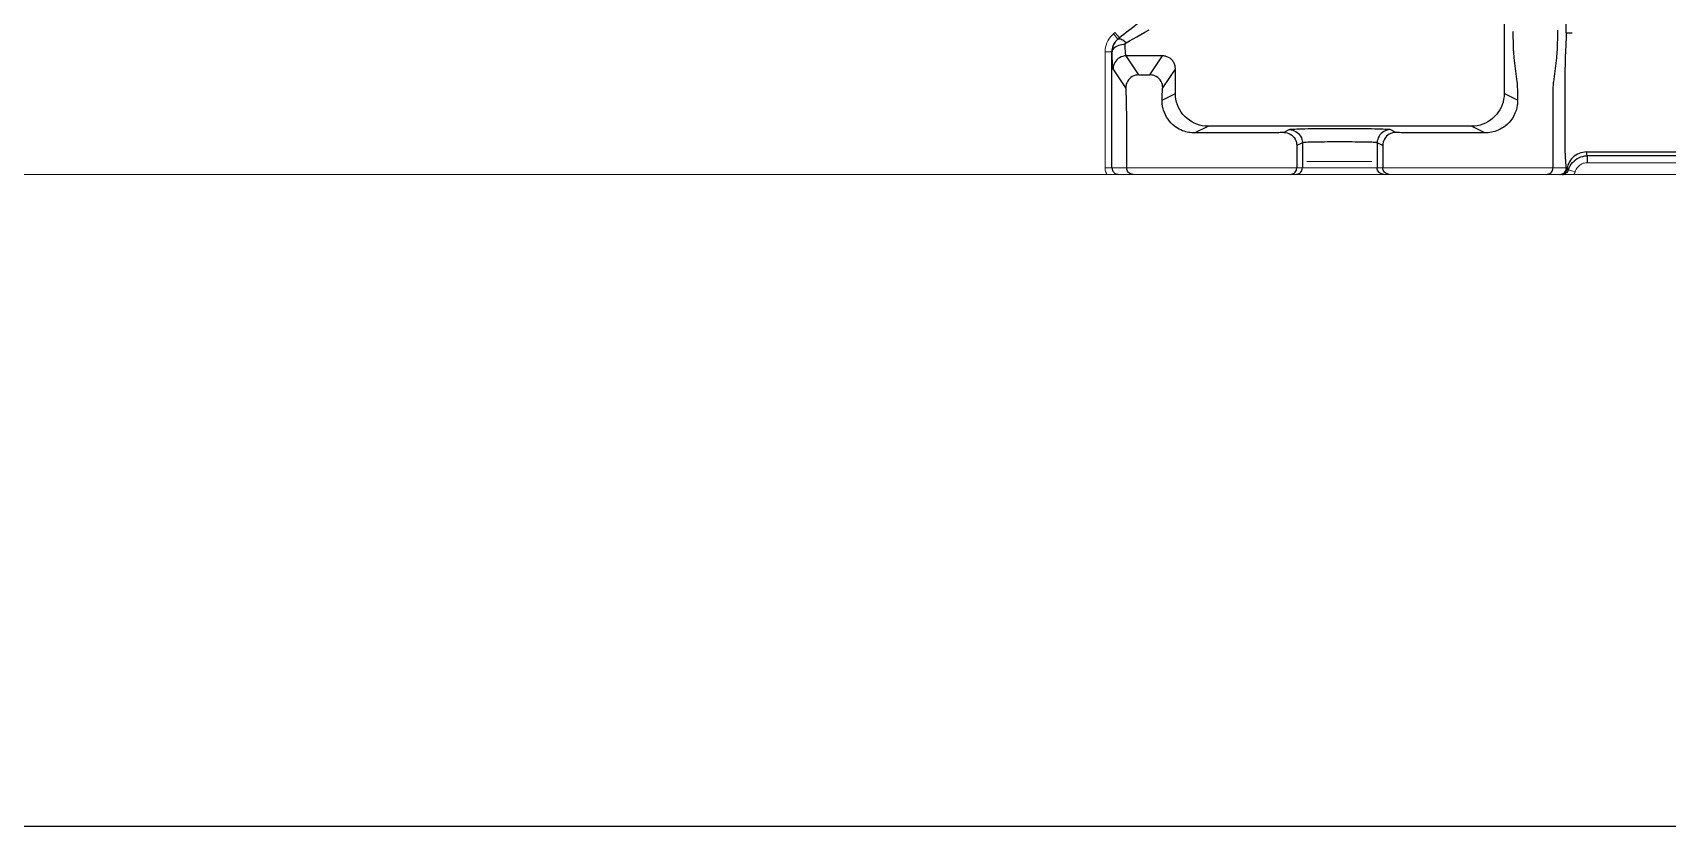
# Model space of a CAD drawing. Header units: millimetres. Extents: x 100 to 940, y 100 to 694.
# Drawn here: x 308.83 to 321.37, y 145.85 to 151.93 of the extents above; entities that cross this region are included whole.
import ezdxf

# ---------------------------------------------------------------- set-up
doc = ezdxf.new("R2010")
doc.units = ezdxf.units.MM
for name, color, linetype, lineweight in [('DTM_CURVE', 7, 'Continuous', 9), ('OUTLINE', 6, 'Continuous', 9), ('PAREDE', 7, 'Continuous', 9)]:
    doc.layers.add(name, color=color, linetype=linetype, lineweight=lineweight)

msp = doc.modelspace()

# ---------------------------------------------------------------- linework, layer by layer
at = {"color": 9, "linetype": 'Continuous'}
for p, q in [((320.115, 154.537), (320.115, 151.466)), ((320.592, 151.932), (320.592, 154.543)), ((317.151, 151.883), (317.163, 151.893)), ((317.151, 151.883), (317.151, 151.884)), ((320.181, 151.942), (320.181, 151.92)), ((320.527, 151.93), (320.527, 151.953)), ((320.591, 151.887), (320.589, 151.858)), ((320.592, 151.907), (320.591, 151.898)), ((320.591, 151.898), (320.591, 151.887)), ((320.592, 151.932), (320.592, 151.929)), ((320.592, 151.929), (320.592, 151.925)), ((320.592, 151.925), (320.592, 151.922)), ((320.592, 151.922), (320.592, 151.918)), ((320.592, 151.918), (320.592, 151.916)), ((320.592, 151.913), (320.592, 151.907)), ((317.106, 151.788), (317.107, 151.787)), ((317.493, 151.756), (317.215, 151.756)), ((317.312, 151.61), (317.215, 151.756)), ((317.396, 151.61), (317.493, 151.756)), ((320.585, 151.774), (320.584, 151.763)), ((320.584, 151.763), (320.584, 151.753)), ((320.584, 151.753), (320.584, 151.743)), ((320.586, 151.797), (320.585, 151.785)), ((320.585, 151.785), (320.585, 151.774)), ((320.587, 151.82), (320.586, 151.809)), ((320.586, 151.809), (320.586, 151.797)), ((320.588, 151.836), (320.587, 151.82)), ((320.589, 151.854), (320.588, 151.836)), ((320.589, 151.858), (320.589, 151.854)), ((317.212, 151.51), (317.115, 151.656)), ((317.496, 151.51), (317.593, 151.655)), ((317.593, 151.466), (317.593, 151.655)), ((320.189, 151.742), (320.213, 151.558)), ((320.584, 151.743), (320.583, 151.733)), ((320.583, 151.733), (320.583, 151.724)), ((320.583, 151.724), (320.583, 151.715)), ((320.583, 151.715), (320.583, 151.706)), ((320.583, 151.706), (320.583, 151.697)), ((320.583, 151.697), (320.583, 151.688)), ((320.583, 151.688), (320.583, 151.678)), ((320.583, 151.678), (320.583, 151.669)), ((320.583, 151.102), (320.583, 151.669)), ((317.312, 151.61), (317.396, 151.61)), ((317.491, 151.415), (317.593, 151.466)), ((320.218, 151.415), (320.115, 151.466)), ((317.219, 150.897), (317.219, 151.311)), ((320.49, 150.897), (320.49, 151.365)), ((317.74, 151.165), (317.843, 151.216)), ((319.865, 151.216), (317.843, 151.216)), ((318.467, 151.19), (318.424, 151.168)), ((319.284, 151.168), (319.241, 151.19)), ((319.968, 151.165), (319.468, 151.165)), ((319.968, 151.165), (319.865, 151.216)), ((318.567, 151.09), (318.524, 151.068)), ((318.524, 151.068), (318.524, 150.897)), ((318.567, 151.09), (318.567, 150.897)), ((319.141, 151.09), (319.141, 150.897)), ((319.184, 151.068), (319.141, 151.09)), ((319.184, 151.068), (319.184, 150.897)), ((320.583, 151.085), (320.583, 151.102)), ((320.583, 151.067), (320.583, 151.085)), ((320.583, 151.054), (320.583, 151.067)), ((320.583, 151.04), (320.583, 151.054)), ((320.584, 151.027), (320.583, 151.04)), ((320.584, 151.013), (320.584, 151.027)), ((320.585, 151.004), (320.584, 151.013)), ((320.585, 150.995), (320.585, 151.004)), ((320.585, 150.985), (320.585, 150.995)), ((320.747, 151.019), (322.686, 151.019)), ((320.751, 150.989), (320.747, 151.019)), ((320.751, 150.989), (320.751, 150.936)), ((319.234, 150.847), (319.225, 150.848)), ((320.548, 150.847), (320.556, 150.848))]:
    msp.add_line(p, q, dxfattribs=at)
at = {"color": 7, "linetype": 'Continuous'}
for p, q in [((317.151, 151.884), (317.163, 151.893)), ((317.106, 150.897), (317.106, 151.788)), ((323.32, 150.989), (320.751, 150.989))]:
    msp.add_line(p, q, dxfattribs=at)
msp.add_line((295.436, 145.847), (335.436, 145.847))
for points in [[(317.332, 152.027), (317.312, 152.01), (317.292, 151.994), (317.273, 151.979), (317.253, 151.964), (317.234, 151.949), (317.215, 151.935), (317.197, 151.921), (317.18, 151.907), (317.163, 151.893)], [(317.151, 151.884), (317.142, 151.875), (317.134, 151.866), (317.127, 151.856), (317.121, 151.846), (317.116, 151.835), (317.112, 151.824), (317.109, 151.812), (317.107, 151.8), (317.106, 151.788)], [(317.106, 150.897), (317.107, 150.891), (317.108, 150.884), (317.11, 150.878), (317.113, 150.872), (317.117, 150.867), (317.121, 150.862), (317.126, 150.857), (317.131, 150.854), (317.137, 150.851), (317.143, 150.849), (317.15, 150.848), (317.156, 150.847)], [(320.561, 150.847), (320.567, 150.847), (320.572, 150.848), (320.578, 150.85), (320.583, 150.852), (320.588, 150.855), (320.592, 150.858), (320.596, 150.861), (320.6, 150.865), (320.603, 150.869), (320.605, 150.873), (320.607, 150.878), (320.609, 150.882)], [(320.609, 150.882), (320.615, 150.898), (320.622, 150.912), (320.63, 150.926), (320.64, 150.938), (320.651, 150.949), (320.662, 150.959), (320.675, 150.968), (320.689, 150.975), (320.704, 150.981), (320.719, 150.985), (320.735, 150.988), (320.751, 150.989)]]:
    msp.add_lwpolyline(points, dxfattribs=at)
at = {"color": 9, "linetype": 'Continuous'}
for points in [[(317.107, 151.787), (317.107, 151.799), (317.109, 151.812), (317.112, 151.823), (317.116, 151.835), (317.121, 151.846), (317.127, 151.856), (317.134, 151.866), (317.142, 151.875), (317.151, 151.883)], [(317.215, 151.856), (317.206, 151.864), (317.198, 151.87), (317.189, 151.876), (317.181, 151.88), (317.174, 151.883), (317.167, 151.885), (317.161, 151.886), (317.156, 151.885), (317.151, 151.883)], [(317.215, 151.856), (317.241, 151.871), (317.269, 151.886), (317.298, 151.903), (317.328, 151.92), (317.359, 151.937), (317.392, 151.955)], [(320.181, 151.92), (320.182, 151.897), (320.182, 151.886), (320.183, 151.875), (320.183, 151.865), (320.183, 151.854), (320.183, 151.844), (320.184, 151.835), (320.184, 151.825), (320.185, 151.816), (320.185, 151.808), (320.185, 151.8), (320.186, 151.792), (320.186, 151.785), (320.186, 151.778), (320.187, 151.772), (320.187, 151.767), (320.188, 151.761), (320.188, 151.757), (320.188, 151.752), (320.189, 151.748), (320.189, 151.745), (320.189, 151.742)], [(320.495, 151.558), (320.519, 151.742), (320.519, 151.745), (320.519, 151.748), (320.52, 151.752), (320.52, 151.756), (320.52, 151.761), (320.521, 151.766), (320.521, 151.772), (320.522, 151.778), (320.522, 151.784), (320.522, 151.791), (320.523, 151.799), (320.523, 151.807), (320.524, 151.815), (320.524, 151.824), (320.524, 151.833), (320.525, 151.843), (320.525, 151.853), (320.525, 151.863), (320.526, 151.874), (320.526, 151.885), (320.526, 151.896), (320.526, 151.907), (320.527, 151.918), (320.527, 151.93)], [(320.592, 151.932), (320.594, 151.932), (320.638, 151.932)], [(320.592, 151.916), (320.592, 151.914), (320.592, 151.913)], [(317.207, 151.843), (317.194, 151.843), (317.181, 151.841), (317.169, 151.839), (317.158, 151.835), (317.147, 151.831), (317.137, 151.826), (317.129, 151.821), (317.121, 151.815), (317.115, 151.808), (317.111, 151.802), (317.108, 151.794), (317.107, 151.787)], [(317.115, 151.656), (317.114, 151.658), (317.113, 151.662), (317.113, 151.667), (317.112, 151.674), (317.111, 151.684), (317.11, 151.694), (317.11, 151.706), (317.109, 151.72), (317.108, 151.735), (317.108, 151.751), (317.107, 151.769), (317.107, 151.787)], [(317.215, 151.756), (317.202, 151.755), (317.189, 151.752), (317.177, 151.748), (317.165, 151.742), (317.154, 151.735), (317.144, 151.726), (317.136, 151.716), (317.128, 151.706), (317.123, 151.694), (317.118, 151.682), (317.116, 151.669), (317.115, 151.656)], [(317.207, 151.843), (317.207, 151.845), (317.207, 151.847), (317.208, 151.848), (317.208, 151.85), (317.209, 151.851), (317.211, 151.853), (317.212, 151.854), (317.214, 151.855), (317.215, 151.856)], [(317.215, 151.756), (317.214, 151.757), (317.213, 151.76), (317.213, 151.763), (317.212, 151.768), (317.211, 151.774), (317.21, 151.781), (317.21, 151.789), (317.209, 151.798), (317.208, 151.808), (317.208, 151.819), (317.207, 151.831), (317.207, 151.843)], [(317.593, 151.655), (317.593, 151.661), (317.592, 151.667), (317.591, 151.674), (317.59, 151.68), (317.588, 151.686), (317.586, 151.693), (317.583, 151.699), (317.58, 151.705), (317.576, 151.711), (317.572, 151.717), (317.568, 151.723), (317.563, 151.728), (317.557, 151.732), (317.552, 151.737), (317.546, 151.74), (317.54, 151.744), (317.534, 151.747), (317.528, 151.749), (317.522, 151.751), (317.516, 151.753), (317.51, 151.754), (317.504, 151.755), (317.499, 151.755), (317.493, 151.756)], [(317.312, 151.61), (317.299, 151.609), (317.286, 151.607), (317.274, 151.602), (317.262, 151.597), (317.251, 151.589), (317.241, 151.581), (317.233, 151.571), (317.225, 151.56), (317.22, 151.548), (317.215, 151.536), (317.213, 151.523), (317.212, 151.51)], [(317.219, 151.311), (317.219, 151.327), (317.218, 151.343), (317.218, 151.359), (317.218, 151.375), (317.218, 151.391), (317.218, 151.406), (317.217, 151.421), (317.217, 151.435), (317.217, 151.448), (317.216, 151.46), (317.216, 151.471), (317.215, 151.481), (317.215, 151.489), (317.214, 151.496), (317.214, 151.502), (317.213, 151.506), (317.213, 151.509), (317.212, 151.51)], [(317.496, 151.51), (317.495, 151.523), (317.493, 151.536), (317.489, 151.548), (317.483, 151.56), (317.475, 151.571), (317.467, 151.581), (317.457, 151.589), (317.446, 151.597), (317.434, 151.602), (317.422, 151.607), (317.409, 151.609), (317.396, 151.61)], [(317.491, 151.415), (317.491, 151.423), (317.491, 151.43), (317.491, 151.437), (317.491, 151.444), (317.492, 151.451), (317.492, 151.457), (317.492, 151.464), (317.492, 151.47), (317.493, 151.476), (317.493, 151.481), (317.493, 151.486), (317.494, 151.49), (317.494, 151.494), (317.494, 151.498), (317.494, 151.501), (317.495, 151.504), (317.495, 151.506), (317.495, 151.507), (317.496, 151.509), (317.496, 151.51), (317.496, 151.51)], [(320.213, 151.558), (320.214, 151.552), (320.215, 151.545), (320.215, 151.536), (320.216, 151.526), (320.216, 151.514), (320.217, 151.502), (320.217, 151.488), (320.217, 151.474), (320.218, 151.459), (320.218, 151.445), (320.218, 151.43), (320.218, 151.415)], [(320.49, 151.365), (320.49, 151.383), (320.49, 151.4), (320.49, 151.417), (320.49, 151.433), (320.49, 151.449), (320.491, 151.465), (320.491, 151.48), (320.491, 151.494), (320.492, 151.507), (320.492, 151.518), (320.493, 151.529), (320.493, 151.538), (320.494, 151.546), (320.494, 151.553), (320.495, 151.558)], [(317.501, 151.34), (317.498, 151.349), (317.496, 151.357), (317.495, 151.366), (317.493, 151.374), (317.492, 151.383), (317.491, 151.391), (317.491, 151.399), (317.491, 151.407), (317.491, 151.415)], [(317.843, 151.216), (317.821, 151.217), (317.799, 151.22), (317.778, 151.225), (317.757, 151.232), (317.737, 151.24), (317.718, 151.25), (317.7, 151.262), (317.682, 151.275), (317.666, 151.29), (317.651, 151.306), (317.638, 151.323), (317.626, 151.341), (317.616, 151.361), (317.608, 151.381), (317.602, 151.402), (317.597, 151.423), (317.594, 151.445), (317.593, 151.466)], [(320.115, 151.466), (320.114, 151.445), (320.111, 151.423), (320.107, 151.402), (320.1, 151.381), (320.092, 151.361), (320.082, 151.341), (320.07, 151.323), (320.057, 151.306), (320.042, 151.29), (320.026, 151.275), (320.009, 151.262), (319.99, 151.25), (319.971, 151.24), (319.951, 151.232), (319.93, 151.225), (319.909, 151.22), (319.887, 151.217), (319.865, 151.216)], [(320.216, 151.379), (320.212, 151.357), (320.206, 151.336), (320.198, 151.316), (320.189, 151.296), (320.178, 151.278), (320.166, 151.261), (320.153, 151.246), (320.14, 151.233), (320.126, 151.22), (320.112, 151.21), (320.098, 151.201), (320.084, 151.193), (320.07, 151.186), (320.056, 151.181), (320.043, 151.176), (320.03, 151.172), (320.017, 151.17), (320.004, 151.167), (319.992, 151.166), (319.98, 151.165), (319.968, 151.165)], [(320.218, 151.415), (320.218, 151.409), (320.218, 151.403), (320.218, 151.397), (320.217, 151.391), (320.217, 151.385), (320.216, 151.379)], [(317.74, 151.165), (317.729, 151.165), (317.718, 151.166), (317.707, 151.167), (317.696, 151.169), (317.684, 151.171), (317.672, 151.174), (317.66, 151.178), (317.648, 151.182), (317.635, 151.188), (317.622, 151.194), (317.61, 151.201), (317.597, 151.21), (317.584, 151.219), (317.571, 151.23), (317.559, 151.242), (317.547, 151.255), (317.536, 151.27), (317.525, 151.286), (317.516, 151.303), (317.508, 151.321), (317.501, 151.34)], [(318.424, 151.168), (318.423, 151.168), (318.421, 151.168), (318.417, 151.167), (318.412, 151.167), (318.405, 151.167), (318.397, 151.167), (318.387, 151.166), (318.376, 151.166), (318.364, 151.166), (318.35, 151.166), (318.336, 151.165), (318.321, 151.165), (318.305, 151.165), (318.288, 151.165), (318.272, 151.165), (318.256, 151.165), (318.24, 151.165), (317.74, 151.165)], [(318.424, 151.168), (318.437, 151.167), (318.45, 151.165), (318.462, 151.161), (318.474, 151.155), (318.485, 151.148), (318.495, 151.139), (318.503, 151.129), (318.511, 151.118), (318.516, 151.107), (318.521, 151.094), (318.523, 151.081), (318.524, 151.068)], [(319.241, 151.19), (319.239, 151.19), (319.233, 151.191), (319.225, 151.191), (319.214, 151.192), (319.201, 151.192), (319.185, 151.193), (319.166, 151.193), (319.145, 151.194), (319.123, 151.194), (319.098, 151.195), (319.072, 151.195), (319.044, 151.195), (319.014, 151.195), (318.984, 151.196), (318.952, 151.196), (318.92, 151.196), (318.887, 151.196), (318.854, 151.196), (318.821, 151.196), (318.789, 151.196), (318.756, 151.196), (318.725, 151.196), (318.694, 151.195), (318.665, 151.195), (318.637, 151.195), (318.61, 151.195), (318.586, 151.194), (318.563, 151.194), (318.542, 151.193), (318.524, 151.193), (318.508, 151.192), (318.494, 151.192), (318.483, 151.191), (318.475, 151.191), (318.469, 151.19), (318.467, 151.19)], [(318.467, 151.19), (318.48, 151.189), (318.493, 151.186), (318.505, 151.182), (318.517, 151.176), (318.528, 151.169), (318.537, 151.16), (318.546, 151.15), (318.553, 151.14), (318.559, 151.128), (318.563, 151.115), (318.566, 151.103), (318.567, 151.09)], [(319.241, 151.19), (319.228, 151.189), (319.215, 151.186), (319.203, 151.182), (319.191, 151.176), (319.181, 151.169), (319.171, 151.16), (319.162, 151.15), (319.155, 151.14), (319.149, 151.128), (319.145, 151.115), (319.142, 151.103), (319.141, 151.09)], [(319.284, 151.168), (319.271, 151.167), (319.258, 151.165), (319.246, 151.161), (319.234, 151.155), (319.223, 151.148), (319.213, 151.139), (319.205, 151.129), (319.197, 151.118), (319.192, 151.107), (319.187, 151.094), (319.185, 151.081), (319.184, 151.068)], [(319.468, 151.165), (319.453, 151.165), (319.437, 151.165), (319.421, 151.165), (319.405, 151.165), (319.389, 151.165), (319.374, 151.165), (319.359, 151.166), (319.346, 151.166), (319.333, 151.166), (319.322, 151.166), (319.312, 151.167), (319.304, 151.167), (319.297, 151.167), (319.291, 151.167), (319.288, 151.168), (319.285, 151.168), (319.284, 151.168)], [(319.141, 151.09), (319.139, 151.09), (319.135, 151.091), (319.129, 151.091), (319.121, 151.092), (319.111, 151.092), (319.099, 151.093), (319.085, 151.093), (319.07, 151.094), (319.053, 151.094), (319.035, 151.095), (319.015, 151.095), (318.995, 151.095), (318.973, 151.095), (318.95, 151.096), (318.927, 151.096), (318.903, 151.096), (318.879, 151.096), (318.854, 151.096), (318.83, 151.096), (318.806, 151.096), (318.782, 151.096), (318.758, 151.096), (318.736, 151.095), (318.714, 151.095), (318.693, 151.095), (318.673, 151.095), (318.655, 151.094), (318.638, 151.094), (318.623, 151.093), (318.609, 151.093), (318.597, 151.092), (318.587, 151.092), (318.579, 151.091), (318.573, 151.091), (318.569, 151.09), (318.567, 151.09)], [(320.747, 151.019), (320.732, 151.018), (320.718, 151.016), (320.704, 151.013), (320.69, 151.008), (320.677, 151.002), (320.665, 150.995), (320.653, 150.987), (320.642, 150.977), (320.632, 150.967), (320.624, 150.956), (320.616, 150.944), (320.61, 150.932), (320.604, 150.919), (320.6, 150.905), (320.598, 150.891)], [(317.269, 150.847), (317.26, 150.848), (317.251, 150.85), (317.244, 150.854), (317.236, 150.859), (317.23, 150.865), (317.225, 150.872), (317.222, 150.88), (317.219, 150.888), (317.219, 150.897)], [(318.474, 150.847), (318.483, 150.848), (318.491, 150.85), (318.499, 150.854), (318.506, 150.859), (318.512, 150.865), (318.517, 150.872), (318.521, 150.88), (318.523, 150.888), (318.524, 150.897)], [(318.517, 150.847), (318.525, 150.848), (318.534, 150.85), (318.542, 150.854), (318.549, 150.859), (318.555, 150.865), (318.56, 150.872), (318.564, 150.88), (318.566, 150.888), (318.567, 150.897)], [(319.191, 150.847), (319.183, 150.848), (319.174, 150.85), (319.166, 150.854), (319.159, 150.859), (319.153, 150.865), (319.148, 150.872), (319.144, 150.88), (319.142, 150.888), (319.141, 150.897)], [(319.225, 150.848), (319.217, 150.85), (319.209, 150.854), (319.202, 150.859), (319.196, 150.865), (319.191, 150.872), (319.187, 150.88), (319.185, 150.888), (319.184, 150.897)], [(320.44, 150.847), (320.448, 150.848), (320.457, 150.85), (320.465, 150.854), (320.472, 150.859), (320.478, 150.865), (320.483, 150.872), (320.487, 150.88), (320.489, 150.888), (320.49, 150.897)], [(320.543, 150.847), (320.552, 150.848), (320.56, 150.85), (320.568, 150.854), (320.575, 150.859), (320.581, 150.865), (320.586, 150.872), (320.59, 150.88), (320.592, 150.888), (320.593, 150.897)], [(320.556, 150.848), (320.564, 150.85), (320.572, 150.853), (320.578, 150.857), (320.585, 150.863), (320.59, 150.869), (320.594, 150.876), (320.596, 150.883), (320.598, 150.891)], [(320.593, 150.897), (320.593, 150.899), (320.592, 150.901), (320.592, 150.903), (320.592, 150.905), (320.591, 150.908), (320.591, 150.91), (320.591, 150.913), (320.59, 150.917), (320.59, 150.92), (320.59, 150.924), (320.589, 150.929), (320.589, 150.933), (320.588, 150.938), (320.588, 150.943), (320.588, 150.948), (320.587, 150.954), (320.587, 150.959), (320.586, 150.964), (320.586, 150.969), (320.586, 150.975), (320.585, 150.985)], [(320.593, 150.897), (320.593, 150.896), (320.594, 150.896), (320.594, 150.895)], [(320.594, 150.895), (320.596, 150.894), (320.596, 150.893), (320.597, 150.893), (320.597, 150.892), (320.598, 150.891)], [(320.598, 150.891), (320.599, 150.89), (320.601, 150.888), (320.603, 150.887), (320.605, 150.885), (320.607, 150.884), (320.609, 150.882)]]:
    msp.add_lwpolyline(points, dxfattribs=at)
at = {"layer": 'DTM_CURVE', "color": 4, "linetype": 'Continuous'}
msp.add_line((319.1, 150.947), (318.6, 150.947), dxfattribs=at)
at = {"layer": 'OUTLINE'}
for p, q in [((317.118, 151.924), (317.129, 151.934)), ((317.151, 151.884), (317.118, 151.924)), ((317.163, 151.893), (317.129, 151.934)), ((317.106, 151.788), (317.054, 151.788)), ((317.054, 150.897), (317.054, 151.788)), ((320.593, 150.897), (317.054, 150.897)), ((320.609, 150.882), (320.659, 150.867)), ((323.32, 150.936), (320.751, 150.936)), ((320.651, 150.847), (317.067, 150.847))]:
    msp.add_line(p, q, dxfattribs=at)
for points in [[(317.054, 151.788), (317.055, 151.805), (317.057, 151.822), (317.061, 151.839), (317.067, 151.855), (317.074, 151.871), (317.083, 151.885), (317.093, 151.899), (317.105, 151.912), (317.118, 151.924)], [(317.067, 150.847), (317.063, 150.855), (317.06, 150.863), (317.057, 150.871), (317.055, 150.88), (317.054, 150.888), (317.054, 150.897)], [(320.751, 150.936), (320.741, 150.936), (320.731, 150.934), (320.721, 150.932), (320.712, 150.928), (320.703, 150.923), (320.695, 150.918), (320.687, 150.911), (320.68, 150.903), (320.673, 150.895), (320.668, 150.886), (320.663, 150.877), (320.659, 150.867)], [(320.659, 150.867), (320.658, 150.863), (320.657, 150.86), (320.655, 150.857), (320.654, 150.853), (320.652, 150.85), (320.651, 150.847)]]:
    msp.add_lwpolyline(points, dxfattribs=at)
at = {"layer": 'PAREDE'}
msp.add_line((330.436, 150.847), (300.436, 150.847), dxfattribs=at)

doc.saveas('drawing.dxf')
